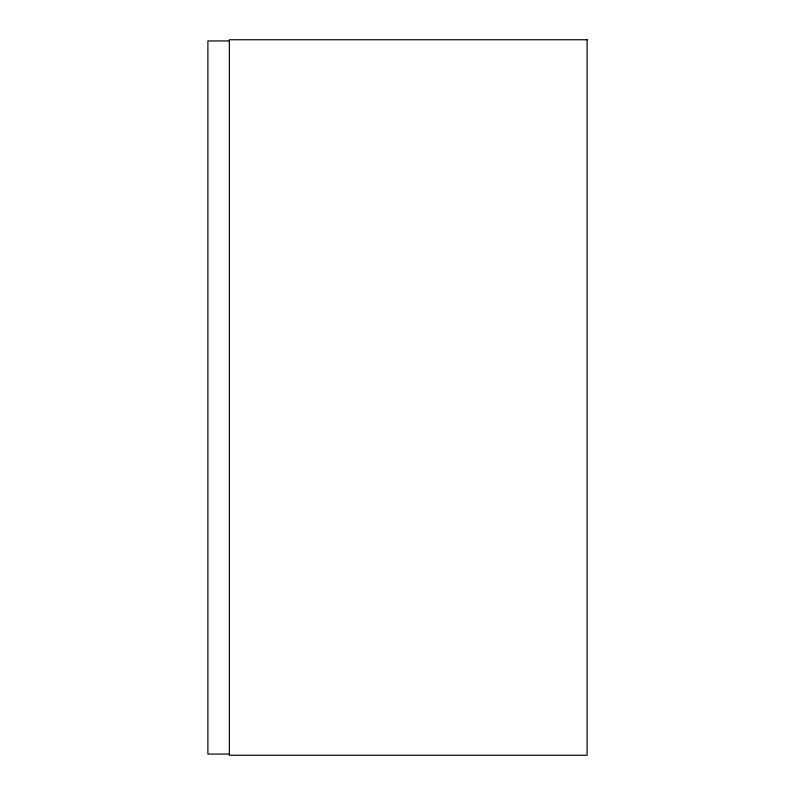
<?xml version="1.0" encoding="UTF-8"?>
<svg xmlns="http://www.w3.org/2000/svg" width="795" height="795" viewBox="0 0 795 795"><rect width="100%" height="100%" fill="white"/><g stroke="black" fill="none" stroke-linecap="round" stroke-linejoin="round"><path stroke-width="1.19" d="M229.358 40.943L207.892 40.943L207.892 754.058L229.358 754.058M587.107 39.75L229.358 39.75L229.358 755.25L587.107 755.25L587.107 39.75"/></g></svg>
